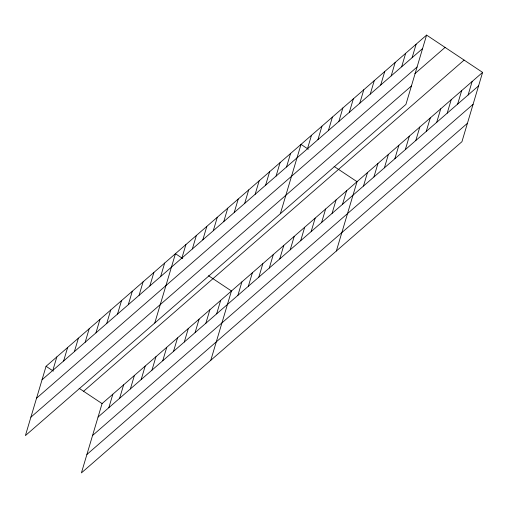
<?xml version="1.0" encoding="UTF-8"?>
<svg xmlns="http://www.w3.org/2000/svg" width="508" height="508" viewBox="0 0 508 508"><rect width="100%" height="100%" fill="white"/><g stroke="black" fill="none" stroke-linecap="round" stroke-linejoin="round"><path stroke-width="0.76" d="M426.593 35.096L46.063 366.293L25.4 435.604L405.93 104.407L426.593 35.096L482.6 72.396L461.937 141.707L81.407 472.904L102.07 403.593L482.6 72.396M52.826 370.389L56.845 356.908M63.608 361.01L67.627 347.523M74.39 351.625L78.41 338.137M85.173 342.24L89.192 328.759M95.955 332.854L99.974 319.373M106.731 323.475L110.75 309.988M117.513 314.09L121.533 300.603M128.295 304.705L132.315 291.224M139.078 295.319L143.097 281.838M108.833 407.689L112.852 394.208M149.86 285.934L153.88 272.453M119.615 398.304L123.634 384.823M160.642 276.555L164.662 263.068M130.391 388.925L134.41 375.437M154.781 322.999L175.444 253.689L182.702 258.521M141.173 379.54L145.193 366.052M181.889 258.064L185.909 244.577M151.956 370.154L155.975 356.673M192.354 248.952L196.374 235.471M162.738 360.769L166.757 347.288M202.819 239.846L206.839 226.365M173.52 351.39L177.54 337.903M213.284 230.74L217.303 217.253M184.302 342.005L188.322 328.517M223.749 221.628L227.768 208.147M195.085 332.619L199.104 319.138M234.213 212.522L238.233 199.041M205.867 323.234L209.887 309.753M244.678 203.416L248.698 189.929M216.649 313.849L220.669 300.368M255.143 194.304L259.163 180.823M210.788 360.299L231.451 290.982L208.521 275.717M265.608 185.198L269.627 171.717M237.896 295.358L241.916 281.876M276.073 176.092L280.092 162.611M248.361 286.252L252.381 272.771M286.537 166.986L290.557 153.499M258.826 277.146L262.846 263.658M280.359 213.703L301.022 144.393L308.28 149.225M269.291 268.04L273.31 254.552M307.467 148.768L311.487 135.287M279.749 258.928L283.775 245.447M317.932 139.662L321.951 126.174M290.214 249.822L294.234 236.341M328.397 130.55L332.416 117.069M300.679 240.716L304.698 227.228M338.855 121.444L342.875 107.963M311.144 231.604L315.163 218.123M349.32 112.338L353.339 98.85M321.608 222.498L325.628 209.017M359.785 103.226L363.804 89.745M332.073 213.392L336.093 199.904M370.249 94.12L374.269 80.639M342.538 204.279L346.558 190.798M380.714 85.014L384.734 71.526M336.36 251.003L357.022 181.693L334.099 166.421M391.179 75.908L395.199 62.42M363.468 186.068L367.487 172.58M401.644 66.796L405.663 53.315M373.932 176.955L377.952 163.474M412.109 57.69L416.128 44.209M384.397 167.85L388.417 154.369M394.862 158.744L398.882 145.263M405.327 149.638L409.346 136.15M415.792 140.526L419.811 127.044M426.256 131.42L430.276 117.939M436.721 122.314L440.741 108.826M447.186 113.201L451.206 99.72M457.651 104.096L461.67 90.614M468.116 94.99L472.135 81.502M42.043 379.774L422.573 48.584M36.551 398.196L417.081 67.005M414.845 73.717L445.078 47.409M30.893 417.182L411.423 85.985M83.585 391.281L464.115 60.09M98.05 417.074L478.58 85.877M92.558 435.496L473.088 104.305M86.9 454.476L467.43 123.285M46.063 366.293L53.321 371.126M79.14 388.322L102.07 403.593"/></g></svg>
